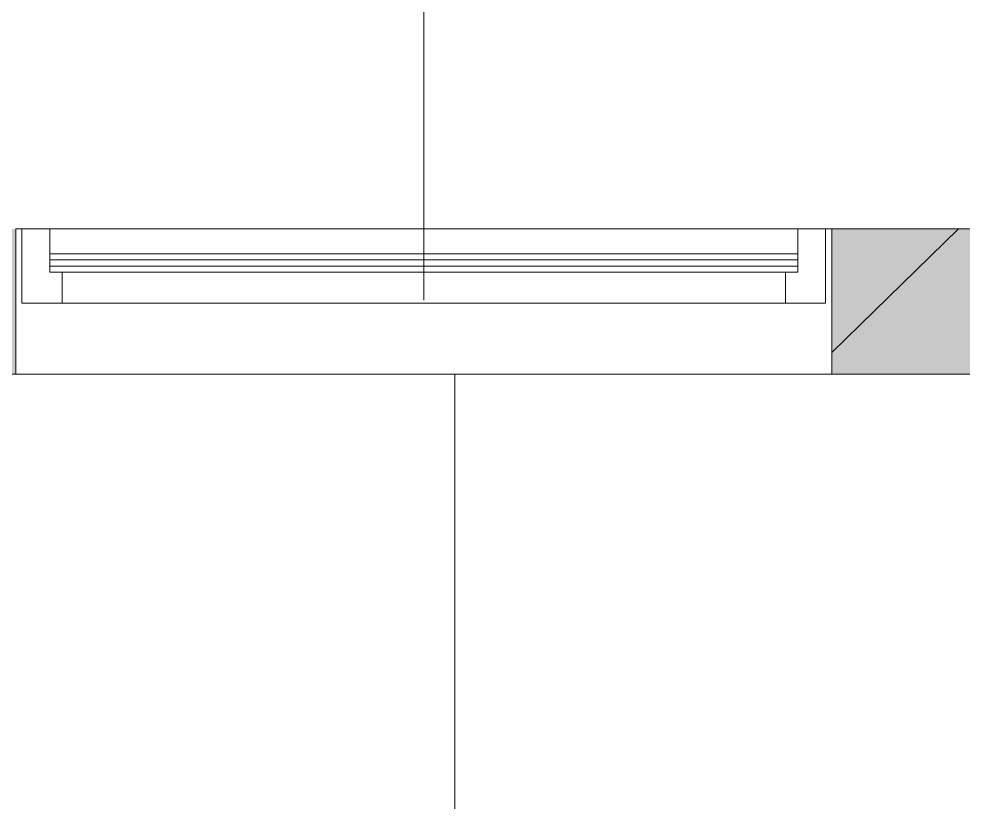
# Model space of a CAD drawing. Extents: x -187 to 52, y -9 to 65.
# Drawn here: x -149.644 to -148.352, y 20.343 to 21.415 of the extents above; entities that cross this region are included whole.
import ezdxf

# ---------------------------------------------------------------- set-up
doc = ezdxf.new("R2010")
doc.units = 0
doc.header["$MEASUREMENT"] = 0
doc.layers.add('PDF4_Geometría', color=7, linetype='Continuous')
doc.layers.add('PDF4_Rellenos sólidos', color=7, linetype='Continuous', true_color=0xffffff)

msp = doc.modelspace()

# ---------------------------------------------------------------- hatches: boundary and pattern name
at = {"layer": 'PDF4_Rellenos sólidos', "transparency": 33554559}
h = msp.add_hatch(color=256, dxfattribs=at)
h.paths.add_polyline_path([(-149.648, 20.9284), (-149.648, 21.1271), (-150.1005, 21.1271), (-150.1005, 20.9284)])
h.paths.add_polyline_path([(-144.903, 20.9284), (-144.903, 21.1271), (-147.4531, 21.1271), (-147.4531, 20.9284)])
h.paths.add_polyline_path([(-143.3171, 20.9284), (-143.3171, 21.1271), (-144.7042, 21.1271), (-144.7042, 20.9284)])
h.paths.add_polyline_path([(-142.319, 21.1271), (-142.319, 20.9284), (-142.1583, 20.9284), (-142.1583, 21.1271)])
h.paths.add_polyline_path([(-147.6519, 20.9284), (-147.6519, 21.1271), (-148.5315, 21.1271), (-148.5315, 20.9284)])

# ---------------------------------------------------------------- linework, layer by layer
at = {"layer": 'PDF4_Geometría', "lineweight": 9}
for points in [[(-149.0898, 21.0298), (-149.0898, 22.1083)], [(-150.3966, 21.1779), (-150.3966, 20.8776), (-150.1005, 20.8776), (-150.1005, 20.9284), (-149.0475, 20.9284), (-149.0475, 20.0952)], [(-149.6015, 21.1271), (-148.5781, 21.1271)], [(-148.5315, 20.958), (-148.3582, 21.1271)]]:
    msp.add_lwpolyline(points, dxfattribs=at)
for points in [[(-149.648, 21.1271), (-148.5315, 21.1271), (-148.5315, 20.9284), (-149.648, 20.9284)], [(-149.6015, 21.0848), (-148.5781, 21.0848), (-148.5781, 21.0764), (-149.6015, 21.0764)], [(-149.5846, 21.0256), (-149.5846, 21.0679), (-148.595, 21.0679), (-148.595, 21.0256)]]:
    msp.add_lwpolyline(points, close=True, dxfattribs=at)
at = {"layer": 'PDF4_Geometría', "lineweight": 18}
for points in [[(-149.5846, 21.0256), (-149.6396, 21.0256), (-149.6396, 21.1271), (-149.6015, 21.1271), (-149.6015, 21.0679), (-149.5846, 21.0679)], [(-148.595, 21.0679), (-148.5781, 21.0679), (-148.5781, 21.1271), (-148.54, 21.1271), (-148.54, 21.0256), (-148.595, 21.0256)], [(-149.6015, 21.0933), (-148.5781, 21.0933), (-148.5781, 21.0679), (-149.6015, 21.0679)]]:
    msp.add_lwpolyline(points, close=True, dxfattribs=at)
at = {"layer": 'PDF4_Geometría', "lineweight": 20}
msp.add_lwpolyline([(-147.6519, 21.1271), (-148.5315, 21.1271), (-148.5315, 20.9284), (-147.6519, 20.9284)], dxfattribs=at)

doc.saveas('drawing.dxf')
